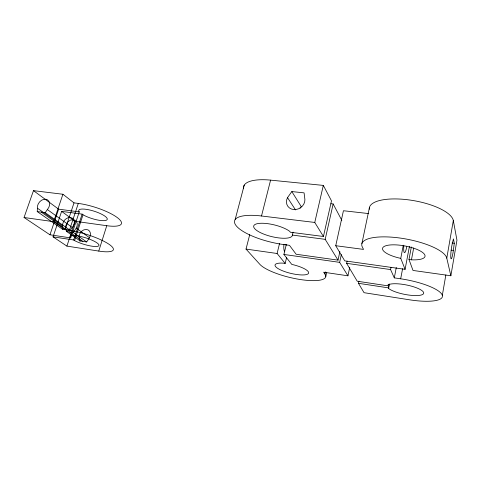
<?xml version="1.0" encoding="UTF-8"?>
<svg xmlns="http://www.w3.org/2000/svg" width="481" height="481" viewBox="0 0 481 481"><rect width="100%" height="100%" fill="white"/><g stroke="black" fill="none" stroke-linecap="round" stroke-linejoin="round"><path stroke-width="0.72" d="M62.536 229.251L62.698 226.052A6.704 5.285 -51.6 0 1 70.539 217.526A6.704 5.285 -51.6 0 1 72.24 227.423L70.208 230.369L62.536 229.251L37.229 211.574L37.44 208.225A7.083 5.441 -51.2 0 1 45.749 199.242A7.083 5.441 -51.2 0 1 47.354 209.56L45.196 212.662L37.229 211.574M453.367 250.427L454.292 243.284L453.433 238.901L452.128 244.336A9.277 1.106 -82.6 0 0 450.865 258.291A9.277 1.106 -82.6 0 0 453.367 250.427L451.16 250.144M411.345 246.987L408.982 259.481L412.999 270.448L450.865 275.769L456.95 240.193L453.318 220.557A42.617 14.725 9.9 0 0 409.223 199.946A42.617 14.725 9.9 0 0 369.312 209.265M442.322 295.34L445.851 274.952M450.865 275.769L446.777 258.171L453.318 220.557M408.982 259.481L411.453 259.818L413.666 248.034M368.723 213.588L343.434 210.732L335.738 245.713L344.745 260.858L405.08 269.336L409.421 246.482M358.928 281.144L358.477 283.315L364.039 292.688L409.584 299.813A37.265 9.59 11.2 0 0 442.171 294.907A37.265 9.59 11.2 0 0 400.673 278.8L402.609 268.669M400.673 278.8L394.294 277.868L396.29 267.55M405.08 269.336L400.763 258.375L403.3 245.202M347.084 261.213L346.627 263.341L357.233 281.217L387.283 285.744A18.615 4.786 11.2 0 1 413.696 286.826A18.615 4.786 11.2 0 1 417.935 295.514A18.615 4.786 11.2 0 1 388.606 288.462L388.305 287.842L389.021 284.163M388.606 288.462L389.466 284.055M394.294 277.868L390.584 269.57L391.011 267.388M361.886 243.59L369.48 207.371M249.747 234.584L246.025 249.086L259.83 264.322A34.608 8.977 13.5 0 0 300.751 279.599A34.608 8.977 13.5 0 0 324.94 274.05L323.647 272.204L347.937 275.811L349.735 267.334M338.023 260.137L325.186 239.34L292.388 235.077A19.889 5.994 13.8 0 1 266.414 235.077A19.889 5.994 13.8 0 1 258.147 223.515A19.889 5.994 13.8 0 1 289.748 231.379L290.362 232.239L323.43 236.49L314.766 222.45L261.508 215.993A39.821 12.007 13.8 0 0 236.045 225.565A39.821 12.007 13.8 0 0 283.387 244.51L289.472 245.334L296.146 254.251L338.023 260.137L339.881 251.599M347.937 275.811L339.646 262.355L341.33 254.581M325.733 276.653L326.701 272.27M324.94 274.05L325.415 271.885M325.186 239.34L333.147 203.968L330.928 203.728M323.43 236.49L331.487 200.836L323.316 185.407L270.593 180.135A39.256 13.594 13.6 0 0 243.554 188.612M314.766 222.45L323.316 185.407M286.351 244.294L283.904 254.455L291.781 264.4A17.292 4.485 13.5 0 1 307.72 274.086A17.292 4.485 13.5 0 1 281.151 270.19A17.292 4.485 13.5 0 1 283.213 263.143L285.179 263.432L286.55 257.69M292.388 235.077L293.079 232.185M285.179 263.432L277.098 253.493L279.563 243.374M261.508 215.993L270.593 180.135M235.149 219.583L244.24 185.143M53.048 236.856L66.907 246.11L98.743 251.082L106.764 225.709A29.906 7.672 17.6 0 0 117.737 217.929A29.906 7.672 17.6 0 0 78.301 203.421L74.008 202.868L62.921 194.258L33.484 190.644L24.05 217.502L49.964 234.794L70.683 237.915A15.103 3.361 17.3 0 1 85.444 237.752A15.103 3.361 17.3 0 1 97.793 246.296A15.103 3.361 17.3 0 1 74.555 240.596L73.671 239.983L53.048 236.856L61.622 211.375L82.143 214.123L83.003 214.785A14.947 3.83 17.6 0 0 106.024 220.34A14.947 3.83 17.6 0 0 94.042 211.171A14.947 3.83 17.6 0 0 79.251 211.911L58.628 209.169L33.484 190.644M74.555 240.596L83.003 214.785M73.671 239.983L82.143 214.123M24.05 217.502L53.638 221.687L65.073 229.714L69.396 230.345L78.301 203.421M66.907 246.11L75.09 221.296L61.622 211.375M70.683 237.915L79.251 211.911M65.073 229.714L74.008 202.868M49.964 234.794L58.628 209.169M53.638 221.687L62.921 194.258M86.676 241.961L89.502 237.734A6.457 5.177 -52 0 0 86.033 229.431A6.457 5.177 -52 0 0 79.209 237.704L79.347 240.849L86.676 241.961L73.31 232.491L66.679 231.523L65.699 228.168A6.656 5.267 -51.7 0 1 72.757 219.655A6.656 5.267 -51.7 0 1 76.238 228.144L89.502 237.734M73.31 232.491L76.238 228.144M300.042 208.237L301.226 206.547L291.817 191.57L287.524 197.643A9.542 8.399 -31.6 0 0 293.596 209.536A9.542 8.399 -31.6 0 0 304.906 199.537L304.088 192.863L291.817 191.57M452.086 243.007L454.292 243.284M335.738 245.713L363.546 249.405L362.355 247.06A43.254 13.029 10.6 0 1 399.086 237.921A43.254 13.029 10.6 0 1 446.777 258.171M285.287 244.601L286.754 244.799M75.09 221.296L106.764 225.709M246.025 249.086L277.098 253.493M283.904 254.455L339.646 262.355M346.627 263.341L390.584 269.57M358.477 283.315L388.305 287.842M66.679 231.523L80.195 240.975L79.209 237.704M41.27 212.127L66.426 229.816M69.42 231.92L82.87 241.384M37.44 208.225L62.698 226.052M45.196 212.662L70.208 230.369M47.354 209.56L72.24 227.423M287.524 197.643L295.526 209.926M333.147 203.968L341.805 220.322M69.396 230.345A30.231 6.728 17.3 0 1 109.409 244.54A30.231 6.728 17.3 0 1 98.743 251.082M284.74 251.803A7.949 2.531 -82.3 0 1 283.952 244.348M400.763 258.375A21.603 6.5 10.6 0 1 385.083 246.025A21.603 6.5 10.6 0 1 419.751 250.703A21.603 6.5 10.6 0 1 411.453 259.818M406.764 246.813A9.049 1.593 -82.6 0 1 404.425 252.687A9.049 1.593 -82.6 0 1 403.812 245.839"/></g></svg>
